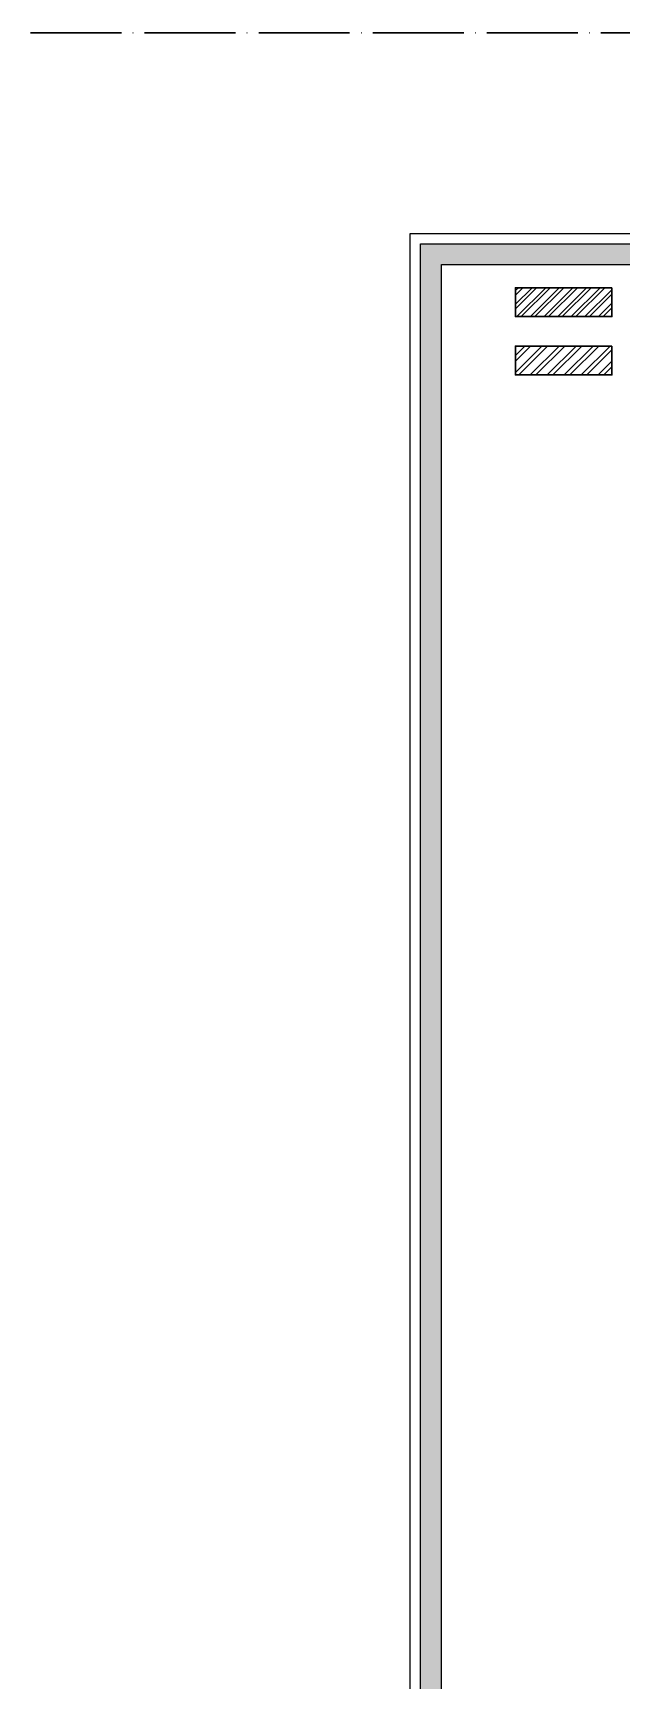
# Model space of a CAD drawing. Header units: millimetres. Extents: x 56222 to 3066687, y -650199 to -121287.
# Drawn here: x 148189.1 to 148344.3, y -178984.8 to -178550.5 of the extents above; entities that cross this region are included whole.
import ezdxf

# ---------------------------------------------------------------- set-up
doc = ezdxf.new("R2010")
doc.units = ezdxf.units.MM
doc.header["$MEASUREMENT"] = 0
doc.linetypes.add('ACAD_ISO04W100', pattern=[30, 24, -3, 0, -3])
for name, color, linetype, lineweight in [('ELEVATION ( SPIRAL STAIR )', 250, 'Continuous', 9), ('GROUND FLOOR  ( PLINE )', 251, 'Continuous', 30), ('NAME PLATE', 7, 'Continuous', 25), ('X_PLOT', 1, 'Continuous', 9)]:
    doc.layers.add(name, color=color, linetype=linetype, lineweight=lineweight)

# ---------------------------------------------------------------- blocks, each defined once
blk = doc.blocks.new('LAYOUT FILE')
at = {"layer": 'NAME PLATE', "true_color": 0xd39e00}
h = blk.add_hatch(color=42, dxfattribs=at)
h.paths.add_polyline_path([(3346889.83, -513806.18), (3346889.83, -514260.7), (3347535.56, -514260.7), (3347535.56, -513806.18)])
h.paths.add_polyline_path([(3346894.36, -513810.71), (3347531.03, -513810.71), (3347531.03, -514256.17), (3346894.36, -514256.17)], flags=16)
at = {"layer": 'NAME PLATE', "color": 42, "true_color": 0xd39e00}
for points in [[(3346887.56, -513803.91), (3347537.83, -513803.91), (3347537.83, -514262.96), (3346887.56, -514262.96)], [(3346889.83, -513806.18), (3347535.56, -513806.18), (3347535.56, -514260.7), (3346889.83, -514260.7)], [(3346894.36, -513810.71), (3347531.03, -513810.71), (3347531.03, -514256.17), (3346894.36, -514256.17)]]:
    blk.add_lwpolyline(points, close=True, dxfattribs=at)

msp = doc.modelspace()

# ---------------------------------------------------------------- hatches: boundary and pattern name
at = {"layer": 'ELEVATION ( SPIRAL STAIR )', "lineweight": 5}
h = msp.add_hatch(dxfattribs=at)
h.set_pattern_fill('ANSI32', color=2, scale=8.479723)
h.set_pattern_definition([(45, (-109417.6368, 110701.299), (-2.24852616, 2.24852616), []), (45, (-109416.1378, 110701.299), (-2.24852616, 2.24852616), [])])
h.paths.add_polyline_path([(148341.8433, -178633.0826), (148316.4041, -178633.0826), (148316.4041, -178640.7143), (148341.8433, -178640.7143)])
at = {"layer": 'GROUND FLOOR  ( PLINE )', "lineweight": 5}
h = msp.add_hatch(dxfattribs=at)
h.set_pattern_fill('ANSI32', color=3, scale=6.783779)
h.set_pattern_definition([(45, (-109417.6368, 110701.299), (-1.798820929, 1.798820929), []), (45, (-109416.4376, 110701.299), (-1.798820929, 1.798820929), [])])
h.paths.add_polyline_path([(148341.8433, -178617.7094), (148316.4041, -178617.7094), (148316.4041, -178625.3412), (148341.8433, -178625.3412)])

# ---------------------------------------------------------------- linework, layer by layer
at = {"layer": 'ELEVATION ( SPIRAL STAIR )', "color": 2, "lineweight": 30}
msp.add_lwpolyline([(148341.8433, -178633.0826), (148316.4041, -178633.0826), (148316.4041, -178640.7143), (148341.8433, -178640.7143)], close=True, dxfattribs=at)
at = {"layer": 'GROUND FLOOR  ( PLINE )', "color": 3}
msp.add_lwpolyline([(148341.8433, -178617.7094), (148316.4041, -178617.7094), (148316.4041, -178625.3412), (148341.8433, -178625.3412)], close=True, dxfattribs=at)
at = {"layer": 'X_PLOT', "linetype": 'ACAD_ISO04W100', "lineweight": 30}
msp.add_lwpolyline([(150048.5596, -178550.5417), (147265.6745, -178550.5417), (147265.6745, -179203.5992), (150048.5596, -179203.5992)], close=True, dxfattribs=at)

# ---------------------------------------------------------------- block references
at = {"layer": 'NAME PLATE', "lineweight": 0, "xscale": 1.209046105522275, "yscale": 1.209046105522275, "zscale": 1.209046105522275}
msp.add_blockref('LAYOUT FILE', (-3898252.746, 442609.2149, 0.1256), dxfattribs=at)

doc.saveas('drawing.dxf')
